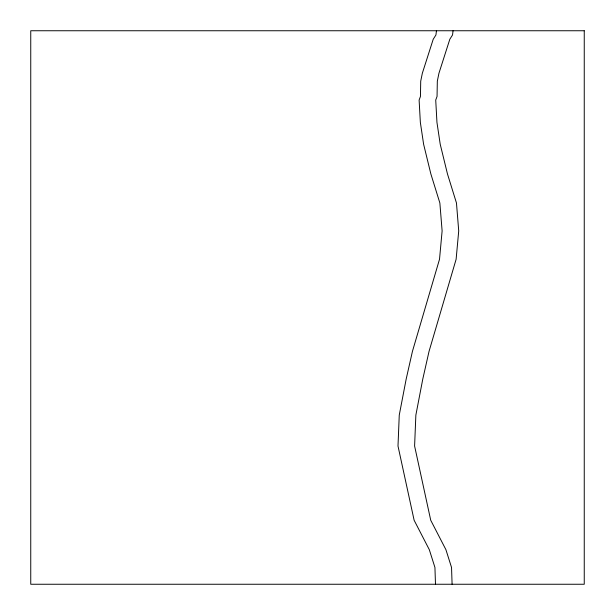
<?xml version="1.0" encoding="UTF-8"?>
<svg xmlns="http://www.w3.org/2000/svg" width="615" height="615" viewBox="0 0 615 615"><rect width="100%" height="100%" fill="white"/><g stroke="black" fill="none" stroke-linecap="round" stroke-linejoin="round"><path stroke-width="0.92" d="M436.45 30.75L435.935 34.963L433.221 39.237L422.344 73.231L420.721 81.149L420.445 96.478L419.115 100.053L420.345 122.37L423.612 144.241L430.854 173.914L439.863 202.988L442.116 230.933L439.517 259.261L412.427 351.411L406.161 379.148L399.258 415.11L397.997 446.029L414.126 520.252L429.308 549.672L434.936 567.468L435.489 584.25M453.055 30.75L452.54 34.963L449.826 39.237L438.949 73.231L437.327 81.149L437.05 96.478L435.72 100.053L436.95 122.37L440.217 144.241L447.459 173.914L456.468 202.988L458.721 230.933L456.122 259.261L429.032 351.411L422.766 379.148L415.863 415.11L414.602 446.029L430.731 520.252L445.913 549.672L451.541 567.468L452.094 584.25M584.25 30.75L30.75 30.75L30.75 584.25L584.25 584.25L584.25 30.75"/></g></svg>
